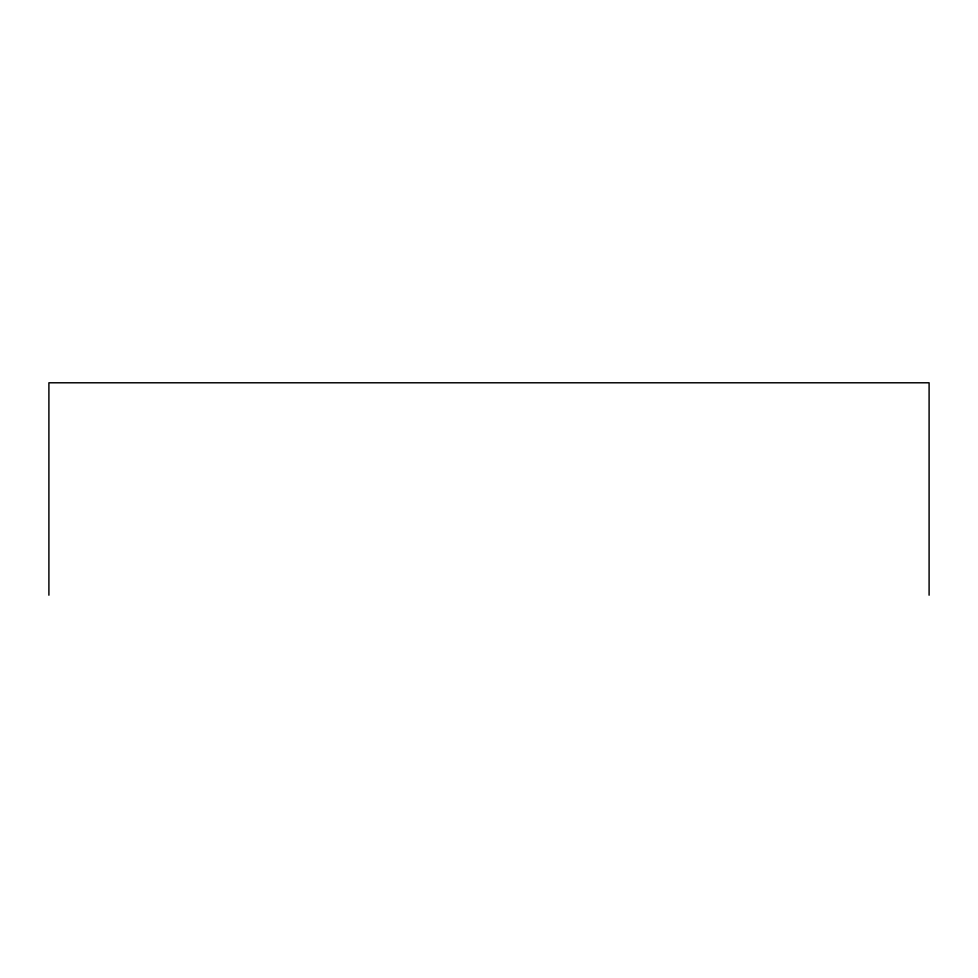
<?xml version="1.0" encoding="UTF-8"?>
<svg xmlns="http://www.w3.org/2000/svg" width="978" height="978" viewBox="0 0 978 978"><rect width="100%" height="100%" fill="white"/><g stroke="black" fill="none" stroke-linecap="round" stroke-linejoin="round"><path stroke-width="1.47" d="M929.1 595.211L929.1 382.789L48.9 382.789L48.9 595.211"/></g></svg>
